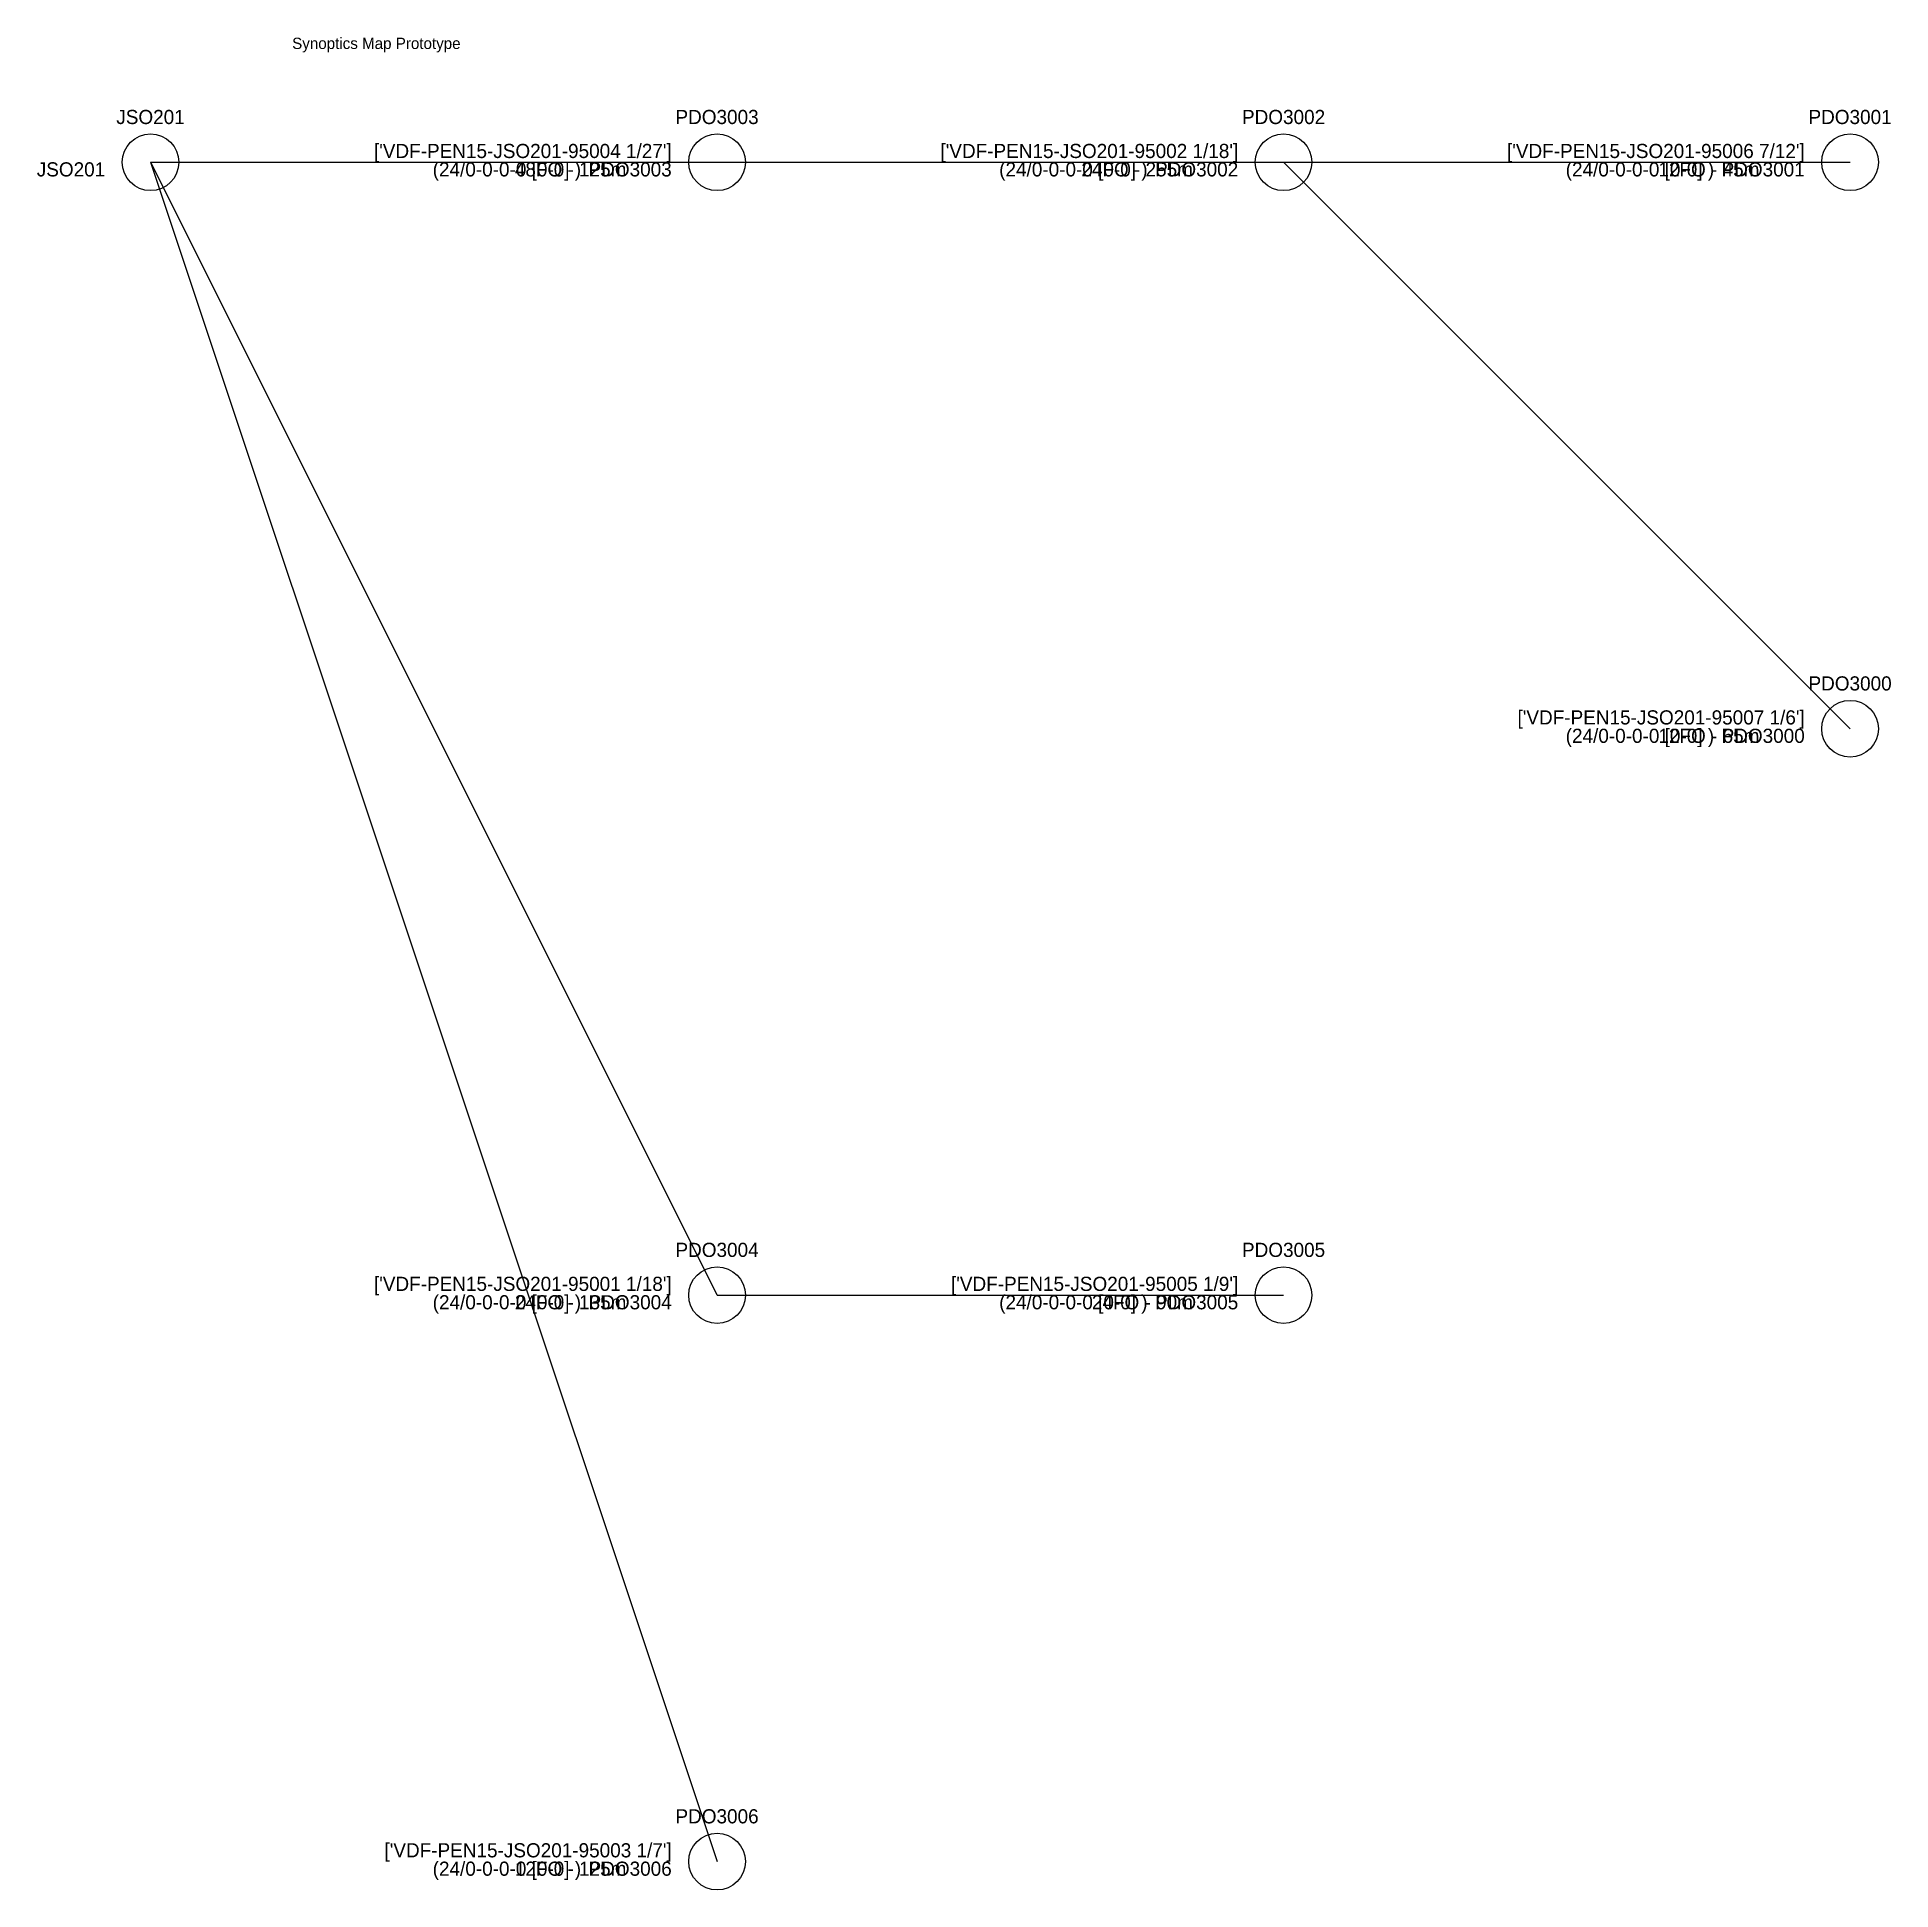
# Model space of a CAD drawing. Header units: metres. Extents: x -20 to 307, y -305 to 22.
import ezdxf
from ezdxf.enums import TextEntityAlignment as Align

# ---------------------------------------------------------------- set-up
doc = ezdxf.new("R2010")
doc.units = ezdxf.units.M
for name, color, linetype in [('SINOP_AEREO', 1, 'Continuous'), ('SINOP_JSFO', 30, 'Continuous'), ('SINOP_PDO', 4, 'Continuous')]:
    doc.layers.add(name, color=color, linetype=linetype)

# ---------------------------------------------------------------- blocks, each defined once
blk = doc.blocks.new('JSO')
at = {"layer": 'SINOP_JSFO'}
blk.add_circle((0, 0), 0.5, dxfattribs=at)
blk = doc.blocks.new('PDO')
at = {"layer": 'SINOP_PDO'}
blk.add_circle((0, 0), 0.5, dxfattribs=at)

msp = doc.modelspace()

# ---------------------------------------------------------------- linework, layer by layer
at = {"layer": 'SINOP_AEREO'}
for p, q in [((0, 0), (100, 0)), ((0, 0), (100, -200)), ((0, 0), (100, -300)), ((100, 0), (200, 0)), ((100, 0), (100, 0)), ((200, 0), (300, 0)), ((200, 0), (300, -100)), ((200, 0), (200, 0)), ((300, 0), (300, 0)), ((300, -100), (300, -100)), ((100, -200), (200, -200)), ((100, -200), (100, -200)), ((200, -200), (200, -200)), ((100, -300), (100, -300))]:
    msp.add_line(p, q, dxfattribs=at)

# ---------------------------------------------------------------- block references
at = {"layer": 'SINOP_JSFO'}
ref = msp.add_blockref('JSO', (0, 0), dxfattribs=dict(at, xscale=10, yscale=10))
ref.add_attrib('TIPO', 'JSO201', dxfattribs={"height": 2.5}).set_placement((0, 8), align=Align.MIDDLE_CENTER)
ref.add_attrib('JSO#JFO', 'JSO201', dxfattribs={"height": 2.5}).set_placement((-8, 0), align=Align.TOP_RIGHT)
at = {"layer": 'SINOP_PDO'}
ref = msp.add_blockref('PDO', (100, 0), dxfattribs=dict(at, xscale=10, yscale=10))
ref.add_attrib('TIPO', 'PDO3003', dxfattribs={"height": 2.5}).set_placement((100, 8), align=Align.MIDDLE_CENTER)
ref.add_attrib('CABO', "['VDF-PEN15-JSO201-95004 1/27']", dxfattribs={"height": 2.5}).set_placement((92, 0), align=Align.BOTTOM_RIGHT)
ref.add_attrib('JFO_PDO', 'PDO3003', dxfattribs={"height": 2.5}).set_placement((92, 0), align=Align.TOP_RIGHT)
ref.add_attrib('CABO_CAP_COP', '48FO - 125m', dxfattribs={"height": 2.5}).set_placement((84, 0), align=Align.TOP_RIGHT)
ref.add_attrib('(CAP/N1-N2-N3-N4)', '(24/0-0-0-0 [0-0] )', dxfattribs={"height": 2.5}).set_placement((76, 0), align=Align.TOP_RIGHT)
ref = msp.add_blockref('PDO', (200, 0), dxfattribs=dict(at, xscale=10, yscale=10))
ref.add_attrib('TIPO', 'PDO3002', dxfattribs={"height": 2.5}).set_placement((200, 8), align=Align.MIDDLE_CENTER)
ref.add_attrib('CABO', "['VDF-PEN15-JSO201-95002 1/18']", dxfattribs={"height": 2.5}).set_placement((192, 0), align=Align.BOTTOM_RIGHT)
ref.add_attrib('JFO_PDO', 'PDO3002', dxfattribs={"height": 2.5}).set_placement((192, 0), align=Align.TOP_RIGHT)
ref.add_attrib('CABO_CAP_COP', '24FO - 255m', dxfattribs={"height": 2.5}).set_placement((184, 0), align=Align.TOP_RIGHT)
ref.add_attrib('(CAP/N1-N2-N3-N4)', '(24/0-0-0-0 [0-0] )', dxfattribs={"height": 2.5}).set_placement((176, 0), align=Align.TOP_RIGHT)
ref = msp.add_blockref('PDO', (300, 0), dxfattribs=dict(at, xscale=10, yscale=10))
ref.add_attrib('TIPO', 'PDO3001', dxfattribs={"height": 2.5}).set_placement((300, 8), align=Align.MIDDLE_CENTER)
ref.add_attrib('CABO', "['VDF-PEN15-JSO201-95006 7/12']", dxfattribs={"height": 2.5}).set_placement((292, 0), align=Align.BOTTOM_RIGHT)
ref.add_attrib('JFO_PDO', 'PDO3001', dxfattribs={"height": 2.5}).set_placement((292, 0), align=Align.TOP_RIGHT)
ref.add_attrib('CABO_CAP_COP', '12FO - 45m', dxfattribs={"height": 2.5}).set_placement((284, 0), align=Align.TOP_RIGHT)
ref.add_attrib('(CAP/N1-N2-N3-N4)', '(24/0-0-0-0 [0-0] )', dxfattribs={"height": 2.5}).set_placement((276, 0), align=Align.TOP_RIGHT)
ref = msp.add_blockref('PDO', (300, -100), dxfattribs=dict(at, xscale=10, yscale=10))
ref.add_attrib('TIPO', 'PDO3000', dxfattribs={"height": 2.5}).set_placement((300, -92), align=Align.MIDDLE_CENTER)
ref.add_attrib('CABO', "['VDF-PEN15-JSO201-95007 1/6']", dxfattribs={"height": 2.5}).set_placement((292, -100), align=Align.BOTTOM_RIGHT)
ref.add_attrib('JFO_PDO', 'PDO3000', dxfattribs={"height": 2.5}).set_placement((292, -100), align=Align.TOP_RIGHT)
ref.add_attrib('CABO_CAP_COP', '12FO - 65m', dxfattribs={"height": 2.5}).set_placement((284, -100), align=Align.TOP_RIGHT)
ref.add_attrib('(CAP/N1-N2-N3-N4)', '(24/0-0-0-0 [0-0] )', dxfattribs={"height": 2.5}).set_placement((276, -100), align=Align.TOP_RIGHT)
ref = msp.add_blockref('PDO', (100, -200), dxfattribs=dict(at, xscale=10, yscale=10))
ref.add_attrib('TIPO', 'PDO3004', dxfattribs={"height": 2.5}).set_placement((100, -192), align=Align.MIDDLE_CENTER)
ref.add_attrib('CABO', "['VDF-PEN15-JSO201-95001 1/18']", dxfattribs={"height": 2.5}).set_placement((92, -200), align=Align.BOTTOM_RIGHT)
ref.add_attrib('JFO_PDO', 'PDO3004', dxfattribs={"height": 2.5}).set_placement((92, -200), align=Align.TOP_RIGHT)
ref.add_attrib('CABO_CAP_COP', '24FO - 135m', dxfattribs={"height": 2.5}).set_placement((84, -200), align=Align.TOP_RIGHT)
ref.add_attrib('(CAP/N1-N2-N3-N4)', '(24/0-0-0-0 [0-0] )', dxfattribs={"height": 2.5}).set_placement((76, -200), align=Align.TOP_RIGHT)
ref = msp.add_blockref('PDO', (200, -200), dxfattribs=dict(at, xscale=10, yscale=10))
ref.add_attrib('TIPO', 'PDO3005', dxfattribs={"height": 2.5}).set_placement((200, -192), align=Align.MIDDLE_CENTER)
ref.add_attrib('CABO', "['VDF-PEN15-JSO201-95005 1/9']", dxfattribs={"height": 2.5}).set_placement((192, -200), align=Align.BOTTOM_RIGHT)
ref.add_attrib('JFO_PDO', 'PDO3005', dxfattribs={"height": 2.5}).set_placement((192, -200), align=Align.TOP_RIGHT)
ref.add_attrib('CABO_CAP_COP', '24FO - 90m', dxfattribs={"height": 2.5}).set_placement((184, -200), align=Align.TOP_RIGHT)
ref.add_attrib('(CAP/N1-N2-N3-N4)', '(24/0-0-0-0 [0-0] )', dxfattribs={"height": 2.5}).set_placement((176, -200), align=Align.TOP_RIGHT)
ref = msp.add_blockref('PDO', (100, -300), dxfattribs=dict(at, xscale=10, yscale=10))
ref.add_attrib('TIPO', 'PDO3006', dxfattribs={"height": 2.5}).set_placement((100, -292), align=Align.MIDDLE_CENTER)
ref.add_attrib('CABO', "['VDF-PEN15-JSO201-95003 1/7']", dxfattribs={"height": 2.5}).set_placement((92, -300), align=Align.BOTTOM_RIGHT)
ref.add_attrib('JFO_PDO', 'PDO3006', dxfattribs={"height": 2.5}).set_placement((92, -300), align=Align.TOP_RIGHT)
ref.add_attrib('CABO_CAP_COP', '12FO - 125m', dxfattribs={"height": 2.5}).set_placement((84, -300), align=Align.TOP_RIGHT)
ref.add_attrib('(CAP/N1-N2-N3-N4)', '(24/0-0-0-0 [0-0] )', dxfattribs={"height": 2.5}).set_placement((76, -300), align=Align.TOP_RIGHT)

# ---------------------------------------------------------------- texts
msp.add_text('Synoptics Map Prototype', height=2).set_placement((25, 20))

doc.saveas('drawing.dxf')
